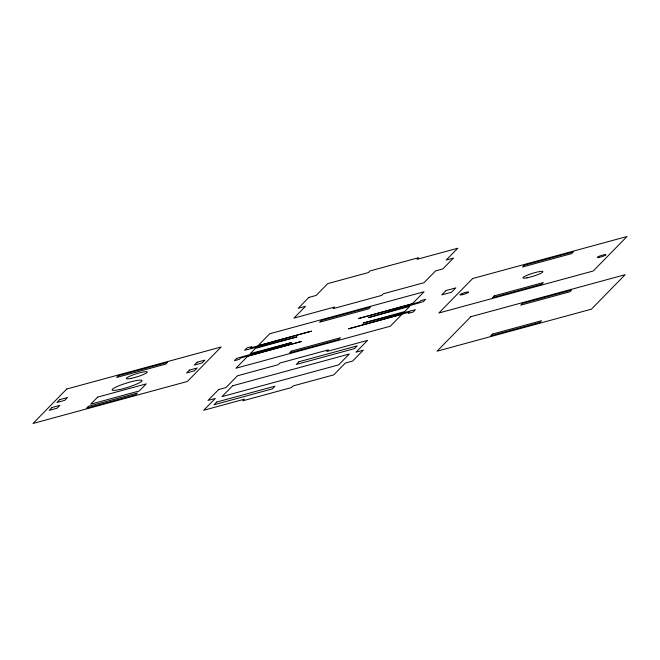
<?xml version="1.0" encoding="UTF-8"?>
<svg xmlns="http://www.w3.org/2000/svg" width="660" height="660" viewBox="0 0 660 660"><rect width="100%" height="100%" fill="white"/><g stroke="black" fill="none" stroke-linecap="round" stroke-linejoin="round"><path stroke-width="0.99" d="M66.767 389.004L33 423.481L187.349 381.472L221.125 346.995L66.767 389.004M52.033 407.517L49.261 410.338L57.04 408.218L59.812 405.397L52.033 407.517M59.738 399.638L56.974 402.46L64.754 400.348L67.518 397.526L59.738 399.638M88.341 406.387L86.633 408.127L135.737 394.762L137.437 393.022L88.341 406.387M118.387 375.713L116.68 377.454L165.784 364.089L167.483 362.348L118.387 375.713M97.639 397.114L90.725 404.176L139.334 390.943L146.248 383.881L97.639 397.114M189.37 370.128L186.599 372.958L194.378 370.837L197.142 368.016L189.37 370.128M197.076 362.257L194.312 365.079L202.092 362.967L204.856 360.137L197.076 362.257M236.725 358.363L234.448 360.69L239.308 359.362L240.636 358.009L301.405 341.467L247.665 356.293L235.966 368.239L390.316 326.221L402.014 314.275L348.538 328.837L409.579 312.023L408.243 313.385L413.111 312.056L415.387 309.73L363.091 323.087L404.679 311.561L409.728 306.405L368.404 317.658L423.308 301.645L425.601 299.302L420.742 300.622L419.413 301.983L358.644 318.516L412.385 303.691L424.083 291.745L269.734 333.762L258.035 345.708L311.512 331.147L250.478 347.96L251.806 346.607L246.947 347.927L244.645 350.27L296.967 336.905L255.379 348.422L250.321 353.578L291.382 342.606L236.725 358.363M218.625 389.582L207.991 400.438L215.284 398.459L203.717 410.264L244.431 399.185L242.83 400.81L291.448 387.577L293.048 385.951L333.762 374.863L345.328 363.058L352.621 361.07L363.256 350.212L355.963 352.201L367.529 340.387L326.815 351.475L328.408 349.841L279.79 363.074L278.198 364.708L237.484 375.787L225.918 387.593L218.625 389.582M308.855 297.421L298.221 308.286L305.514 306.298L293.947 318.103L334.661 307.024L333.069 308.649L381.678 295.416L383.278 293.791L423.992 282.711L435.559 270.897L442.852 268.917L453.486 258.06L446.193 260.04L457.76 248.234L417.046 259.314L418.638 257.689L370.029 270.922L368.428 272.547L327.715 283.627L316.148 295.441L308.855 297.421M216.645 402.064L213.988 404.778L272.324 388.897L274.989 386.183L216.645 402.064M232.6 385.778L221.966 396.635L338.638 364.873L349.28 354.016L232.6 385.778M291.308 351.145L289.6 352.885L338.704 339.521L340.403 337.78L291.308 351.145M321.354 320.471L319.646 322.204L368.75 308.839L370.45 307.106L321.354 320.471M298.914 361.754L296.257 364.468L354.593 348.587L357.258 345.873L298.914 361.754M446.086 290.524L441.829 294.871L451.555 292.223L455.804 287.875L446.086 290.524M472.651 278.528L438.875 313.005L593.233 270.996L627 236.519L472.651 278.528M470.827 316.709L437.06 351.186L591.409 309.169L625.177 274.692L470.827 316.709M494.216 295.911L492.517 297.652L541.612 284.287L543.32 282.546L494.216 295.911M524.263 265.238L522.563 266.978L571.659 253.613L573.367 251.873L524.263 265.238M492.393 334.092L490.693 335.825L539.797 322.459L541.497 320.727L492.393 334.092M522.439 303.418L520.74 305.151L569.844 291.786L571.543 290.053L522.439 303.418M119.633 389.54A15.634 2.228 -17.4 0 0 141.991 380.655A15.634 2.228 -17.4 0 0 119.559 385.522A15.634 2.228 -17.4 0 0 119.633 389.54M131.01 378.403A10.939 1.559 -17.4 0 0 147.262 372.174A10.939 1.559 -17.4 0 0 132.231 375.202A10.939 1.559 -17.4 0 0 131.01 378.403M526.985 277.835A10.42 1.485 -17.4 0 0 542.825 271.912A10.42 1.485 -17.4 0 0 529.006 274.535A10.42 1.485 -17.4 0 0 526.985 277.835M599.057 257.4A4.562 0.652 -17.4 0 0 605.938 254.809A4.562 0.652 -17.4 0 0 599.824 255.998A4.562 0.652 -17.4 0 0 599.057 257.4M462.107 294.707A4.562 0.652 -17.4 0 0 468.625 292.116A4.562 0.652 -17.4 0 0 462.082 293.535A4.562 0.652 -17.4 0 0 462.107 294.707"/></g></svg>
